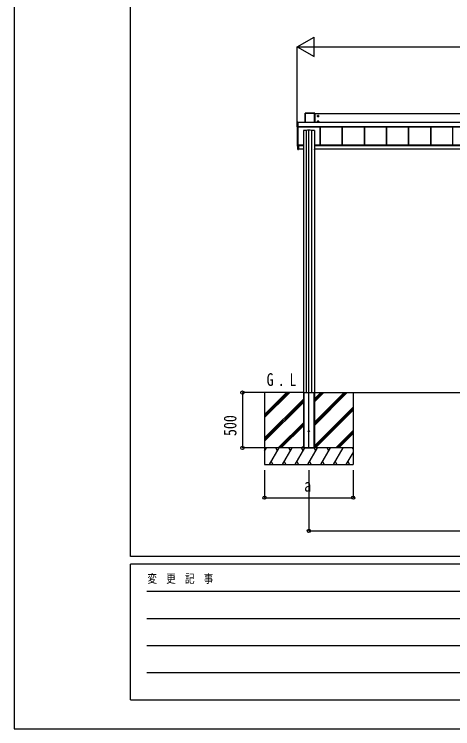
# Model space of a CAD drawing. Units: millimetres, scale not verified. Extents: x -14718 to 14718, y -10395 to 10395.
# Drawn here: x -14718 to -10756, y -10395 to -3937 of the extents above; entities that cross this region are included whole.
import ezdxf
from ezdxf.enums import TextEntityAlignment as Align

# ---------------------------------------------------------------- set-up
doc = ezdxf.new("R2010")
doc.units = ezdxf.units.MM
doc.header["$LTSCALE"] = 50
for name, color, linetype in [('0-2_USER1', 3, 'Continuous'), ('0-3_YKK_12', 2, 'Continuous'), ('0-4_YKK_A1', 4, 'Continuous'), ('0-5_YKK_D', 6, 'Continuous'), ('0-6_YKK_ZWAK', 7, 'Continuous')]:
    doc.layers.add(name, color=color, linetype=linetype)
doc.styles.add('ＭＳ ゴシック', font='')
doc.styles.get('ＭＳ ゴシック').set_extended_font_data('MS Gothic')

msp = doc.modelspace()

# ---------------------------------------------------------------- linework, layer by layer
at = {"layer": '0-3_YKK_12'}
msp.add_line((-12055.44, -7859), (-12055.44, -4983.3), dxfattribs=at)
at = {"layer": '0-4_YKK_A1'}
for p, q in [((-12088.44, -4831.65), (-12088.44, -4913.81)), ((-12088.1, -4831.79), (-12088.44, -4831.65)), ((-12088.1, -4913.81), (-12088.1, -4831.79)), ((-12002.93, -4831.15), (-12087.94, -4831.15)), ((-12087.94, -4831.15), (-12087.6, -4831.3)), ((-12087.6, -4831.3), (-12087.6, -4831.78)), ((-12087.6, -4831.78), (-12087.6, -4913.81)), ((-12003.27, -4831.78), (-12087.6, -4831.78)), ((-12003.27, -4831.3), (-12002.93, -4831.15)), ((-12003.27, -4913.81), (-12003.27, -4831.78)), ((-12002.44, -4831.65), (-12002.77, -4831.79)), ((-12002.77, -4831.79), (-12002.77, -4913.81)), ((-12002.44, -4913.81), (-12002.44, -4831.65)), ((-6908.44, -4835.37), (-12002.44, -4835.37)), ((-11979.69, -4857.11), (-11965.19, -4857.11)), ((-11979.69, -4907.08), (-11965.19, -4907.08)), ((-11974.72, -4856.35), (-11975.44, -4856.35)), ((-11974.72, -4906.32), (-11975.44, -4906.32)), ((-11972.44, -4864.36), (-11972.44, -4849.86)), ((-11972.44, -4914.33), (-11972.44, -4899.83)), ((-11970.16, -4857.87), (-11969.44, -4857.87)), ((-11970.16, -4907.84), (-11969.44, -4907.84)), ((-12161.94, -4955.01), (-12161.94, -4913.04)), ((-12161.47, -4913.23), (-12161.94, -4913.04)), ((-12161.94, -4955.01), (-12161.47, -4954.29)), ((-12161.47, -4954.29), (-12161.47, -4913.23)), ((-12161.44, -4912.54), (-12155.74, -4912.54)), ((-12161.44, -4912.54), (-12160.98, -4912.73)), ((-12160.98, -4954.79), (-12161.44, -4955.51)), ((-12155.74, -4955.51), (-12161.44, -4955.51)), ((-12160.98, -4913.22), (-12160.98, -4954.27)), ((-12153.94, -4913.22), (-12160.98, -4913.22)), ((-12160.44, -4955.51), (-12160.44, -5127.93)), ((-12155.74, -4912.57), (-12155.74, -4912.54)), ((-12155.74, -4955.51), (-12155.74, -4955.39)), ((-12155.44, -4955.35), (-12155.44, -5127.98)), ((-12153.94, -4912.58), (-12155.14, -4912.58)), ((-12155.14, -4912.58), (-12155.14, -4912.58)), ((-12153.94, -4912.58), (-12155.14, -4912.58)), ((-12155.14, -4955.34), (-12153.94, -4955.34)), ((-12155.14, -4955.34), (-12155.14, -4955.34)), ((-12155.14, -4955.34), (-12153.94, -4955.34)), ((-12153.94, -4912.73), (-12153.94, -4912.58)), ((-12153.94, -4912.58), (-12153.94, -4912.58)), ((-12153.94, -4912.73), (-12153.94, -4913.22)), ((-12153.94, -4913.22), (-12153.94, -4954.27)), ((-6862.94, -4913.81), (-12153.94, -4913.81)), ((-6862.94, -4914.29), (-12153.94, -4914.29)), ((-6862.94, -4953.27), (-12153.94, -4953.27)), ((-6862.94, -4953.78), (-12153.94, -4953.78)), ((-12153.94, -4953.92), (-6862.94, -4953.92)), ((-6862.94, -4953.92), (-12153.94, -4953.92)), ((-12153.94, -4954.27), (-12153.94, -4954.79)), ((-12153.94, -4954.79), (-12153.94, -4955.34)), ((-12153.94, -4955.34), (-12153.94, -4955.34)), ((-11956.94, -4953.92), (-11956.94, -5120.15)), ((-11956.54, -4953.92), (-11956.54, -5119.21)), ((-11953.94, -4953.92), (-11953.94, -5120.15)), ((-11756.94, -4953.92), (-11756.94, -5120.15)), ((-11754.34, -4953.92), (-11754.34, -5120.15)), ((-11753.94, -4953.92), (-11753.94, -5120.15)), ((-11556.94, -4953.92), (-11556.94, -5120.15)), ((-11554.34, -4953.92), (-11554.34, -5120.15)), ((-11553.94, -4953.92), (-11553.94, -5120.15)), ((-11356.94, -4953.92), (-11356.94, -5120.15)), ((-11354.34, -4953.92), (-11354.34, -5120.15)), ((-11353.94, -4953.92), (-11353.94, -5120.15)), ((-11156.94, -4953.92), (-11156.94, -5120.15)), ((-11154.34, -4953.92), (-11154.34, -5120.15)), ((-11153.94, -4953.92), (-11153.94, -5120.15)), ((-10956.94, -4953.92), (-10956.94, -5120.15)), ((-10954.34, -4953.92), (-10954.34, -5120.15)), ((-10953.94, -4953.92), (-10953.94, -5120.15)), ((-10756.94, -4953.92), (-10756.94, -5120.15)), ((-12105.44, -4987.86), (-12105.44, -7352.5)), ((-12080.25, -4986.12), (-12080.25, -7356.5)), ((-12030.62, -4986.12), (-12030.62, -7356.5)), ((-12005.44, -4987.86), (-12005.44, -7352.5)), ((-12161.44, -5087.91), (-12161.44, -5128.97)), ((-12160.97, -5087.41), (-12160.44, -5087.38)), ((-12161.44, -5129.21), (-12161.44, -5128.97)), ((-12160.97, -5129.47), (-12155.25, -5129.82)), ((-12160.97, -5129.47), (-12160.97, -5129.71)), ((-12160.97, -5129.71), (-12154.94, -5130.09)), ((-12160.97, -5129.71), (-12160.97, -5129.71)), ((-12160.97, -5129.71), (-12154.94, -5130.09)), ((-12159.94, -5128.48), (-12155.94, -5128.48)), ((-12155.25, -5129.86), (-12155.25, -5129.82)), ((-12151.94, -5119.76), (-12155.14, -5119.76)), ((-12154.94, -5121.71), (-12154.94, -5119.76)), ((-12154.94, -5125.3), (-12154.94, -5121.71)), ((-12154.65, -5121.71), (-12154.94, -5121.71)), ((-12154.94, -5158.38), (-12154.94, -5125.3)), ((-12154.65, -5125.3), (-12154.94, -5125.3)), ((-12154.94, -5158.38), (-12154.65, -5158.38)), ((-12154.65, -5119.76), (-12154.65, -5121.71)), ((-12154.65, -5125.3), (-12154.65, -5158.38)), ((-12154.65, -5158.38), (-12148.44, -5158.76)), ((-12148.44, -5159.06), (-12154.65, -5158.68)), ((-12154.64, -5125), (-12154.64, -5122.01)), ((-12154.64, -5125), (-12154.64, -5125)), ((-12148.44, -5125.28), (-12154.64, -5125.3)), ((-12154.63, -5125), (-12154.63, -5125)), ((-12154.15, -5122.21), (-12154.44, -5122.21)), ((-12154.15, -5124.8), (-12154.44, -5124.8)), ((-12154.15, -5122.21), (-12154.15, -5124.8)), ((-12154.15, -5124.8), (-12148.44, -5124.78)), ((-12153.44, -5120.5), (-12153.44, -5119.76)), ((-12153.44, -5120.5), (-12148.44, -5120.49)), ((-12105.44, -5120.15), (-12152.44, -5120.15)), ((-12152.44, -5120.15), (-12152.44, -5120.44)), ((-12152.44, -5120.44), (-12152.44, -5120.5)), ((-12151.94, -5120.15), (-12151.94, -5119.76)), ((-12148.44, -5124.78), (-12148.44, -5120.49)), ((-12105.44, -5122.15), (-12148.44, -5122.15)), ((-12148.44, -5124.78), (-12148.44, -5124.98)), ((-12105.44, -5125.02), (-12148.44, -5125.02)), ((-12148.44, -5125.28), (-12148.44, -5158.76)), ((-12106.28, -5156.5), (-12148.44, -5156.5)), ((-12148.44, -5158.76), (-12148.44, -5159.06)), ((-12106.44, -5158.68), (-12106.3, -5156.5)), ((-12106.28, -5156.5), (-12105.8, -5156.5)), ((-12105.94, -5159), (-12106.14, -5159)), ((-12105.8, -5156.5), (-12105.94, -5158.68)), ((-12105.44, -5159), (-12105.94, -5159)), ((-12105.44, -5156.5), (-12105.8, -5156.5)), ((-6905.44, -5120.15), (-12005.44, -5120.15)), ((-6905.44, -5122.15), (-12005.44, -5122.15)), ((-6905.44, -5125.02), (-12005.44, -5125.02)), ((-12005.07, -5156.5), (-12005.44, -5156.5)), ((-12005.44, -5158.68), (-12004.93, -5158.68)), ((-12004.93, -5159), (-12005.44, -5159)), ((-12005.07, -5156.5), (-12004.59, -5156.5)), ((-12004.93, -5158.68), (-12005.07, -5156.5)), ((-12004.93, -5159), (-12004.93, -5158.68)), ((-12004.73, -5159), (-12004.93, -5159)), ((-6905.44, -5156.5), (-12004.59, -5156.5)), ((-12004.57, -5156.5), (-12004.43, -5158.68)), ((-12105.44, -7356.5), (-12555.44, -7356.5)), ((-12455.44, -7356.5), (-12455.44, -8006.5)), ((-12455.44, -7583.13), (-12228.8, -7356.5)), ((-12455.44, -7554.85), (-12257.09, -7356.5)), ((-12455.44, -7568.99), (-12243, -7356.56)), ((-12105.44, -7352.5), (-12105.44, -7856.5)), ((-12105.44, -7356.5), (-12105.14, -7356.5)), ((-12105.44, -7356.5), (-12105.44, -7856.5)), ((-12105.14, -7356.5), (-12005.74, -7356.5)), ((-12102.94, -7356.5), (-12102.94, -7856.5)), ((-12101.44, -7356.5), (-12101.44, -7856.5)), ((-12009.44, -7356.5), (-12009.44, -7856.5)), ((-12007.94, -7356.5), (-12007.94, -7856.5)), ((-12005.44, -7352.5), (-12005.44, -7856.5)), ((-12005.44, -7356.5), (-12005.44, -7856.5)), ((-12005.44, -7356.5), (-1155.44, -7356.5)), ((-12005.44, -7441.5), (-11920.44, -7356.5)), ((-12005.44, -7427.36), (-11934.58, -7356.5)), ((-12005.44, -7413.22), (-11948.72, -7356.5)), ((-12005.44, -7653.63), (-11708.34, -7356.54)), ((-12005.44, -7639.49), (-11722.49, -7356.54)), ((-12005.44, -7625.35), (-11736.63, -7356.54)), ((-11655.44, -7356.5), (-11655.44, -8006.5)), ((-12455.44, -7766.98), (-12105.44, -7416.98)), ((-12455.44, -7781.12), (-12105.44, -7431.12)), ((-12455.44, -7795.26), (-12105.44, -7445.27)), ((-12005.44, -7837.48), (-11655.44, -7487.48)), ((-12005.44, -7851.62), (-11655.44, -7501.62)), ((-11996.18, -7856.5), (-11655.44, -7515.77)), ((-12332.83, -7856.5), (-12105.44, -7629.11)), ((-12318.68, -7856.5), (-12105.44, -7643.26)), ((-12304.54, -7856.5), (-12105.44, -7657.4)), ((-11812.33, -7856.5), (-11655.44, -7699.61)), ((-11798.18, -7856.5), (-11655.44, -7713.75)), ((-11784.04, -7856.5), (-11655.44, -7727.9)), ((-11655.44, -7856.5), (-12455.44, -7856.5)), ((-12455.44, -7885.44), (-12438.73, -7856.5)), ((-11655.44, -7856.5), (-12455.44, -7856.5)), ((-12409.86, -8006.5), (-12323.26, -7856.5)), ((-12338.26, -7882.48), (-12353.26, -7856.5)), ((-12294.39, -8006.5), (-12207.79, -7856.5)), ((-12222.79, -7882.48), (-12237.79, -7856.5)), ((-12178.92, -8006.5), (-12092.32, -7856.5)), ((-12107.32, -7882.49), (-12122.32, -7856.5)), ((-12120.69, -7856.5), (-12105.44, -7841.24)), ((-12105.44, -7856.5), (-12005.44, -7856.5)), ((-12063.45, -8006.5), (-11976.85, -7856.5)), ((-11991.85, -7882.48), (-12006.85, -7856.5)), ((-11947.98, -8006.5), (-11861.38, -7856.5)), ((-11876.38, -7882.48), (-11891.38, -7856.5)), ((-11832.51, -8006.5), (-11745.91, -7856.5)), ((-11655.44, -7865.17), (-11660.44, -7856.5)), ((-12453.73, -7882.48), (-12455.44, -7879.53)), ((-11717.04, -8006.5), (-11655.44, -7899.8)), ((-12455.44, -8006.5), (-11655.44, -8006.5)), ((-12394.86, -7980.52), (-12379.86, -8006.5)), ((-12279.39, -7980.52), (-12264.39, -8006.5)), ((-12163.92, -7980.52), (-12148.92, -8006.5)), ((-12048.45, -7980.52), (-12033.45, -8006.5)), ((-11932.98, -7980.52), (-11917.98, -8006.5)), ((-11817.51, -7980.52), (-11802.51, -8006.5)), ((-11702.04, -7980.52), (-11687.04, -8006.5))]:
    msp.add_line(p, q, dxfattribs=at)
for points in [[(-12087.6, -4831.3), (-12003.27, -4831.3), (-12003.27, -4831.78)], [(-11975.44, -4856.35), (-11975.44, -4857.87), (-11974.72, -4857.87)], [(-11975.44, -4906.32), (-11975.44, -4907.84), (-11974.72, -4907.84)], [(-11971.68, -4854.83), (-11971.68, -4854.11), (-11973.2, -4854.11), (-11973.2, -4854.83)], [(-11973.2, -4859.39), (-11973.2, -4860.11), (-11971.68, -4860.11), (-11971.68, -4859.39)], [(-11971.68, -4904.8), (-11971.68, -4904.08), (-11973.2, -4904.08), (-11973.2, -4904.8)], [(-11969.44, -4857.87), (-11969.44, -4856.35), (-11970.16, -4856.35)], [(-11969.44, -4907.84), (-11969.44, -4906.32), (-11970.16, -4906.32)], [(-12160.98, -4913.22), (-12160.98, -4912.73), (-12153.94, -4912.73)], [(-12153.94, -4954.79), (-12160.98, -4954.79), (-12160.98, -4954.27), (-12153.94, -4954.27)], [(-12155.63, -4912.59), (-12155.68, -4912.57), (-12155.74, -4912.57)], [(-11973.2, -4909.36), (-11973.2, -4910.08), (-11971.68, -4910.08), (-11971.68, -4909.36)], [(-12160.44, -5127.93), (-12160.44, -5128.5), (-12154.94, -5128.84)], [(-12154.63, -5125), (-12154.63, -5125), (-12154.64, -5125)], [(-12154.62, -5125), (-12148.44, -5124.98), (-12148.44, -5125.28)], [(-12154.44, -5124.81), (-12154.44, -5124.8), (-12154.44, -5122.21)], [(-12105.94, -5159), (-12105.94, -5158.68), (-12105.44, -5158.68)], [(-12105.14, -7356.5), (-12005.74, -7356.5), (-12005.44, -7356.5)]]:
    msp.add_lwpolyline(points, dxfattribs=at)
for points in [[(-11972.44, -4851.34), (-11977.44, -4854.23), (-11977.44, -4860), (-11972.44, -4862.89), (-11967.44, -4860), (-11967.44, -4854.23)], [(-11972.44, -4901.31), (-11977.44, -4904.19), (-11977.44, -4909.97), (-11972.44, -4912.86), (-11967.44, -4909.97), (-11967.44, -4904.19)]]:
    msp.add_lwpolyline(points, close=True, dxfattribs=at)
for centre, radius in [((-11972.44, -4857.11), 6.25), ((-11972.44, -4907.08), 6.25), ((-11972.44, -4857.11), 5), ((-11972.44, -4907.08), 5), ((-12055.44, -7706.5), 5)]:
    msp.add_circle(centre, radius, dxfattribs=at)
for centre, radius, start, end in [((-12087.6, -4831.8), 0.5, 90.15046, 179.81463), ((-12087.71, -4835.89), 4.12, 88.40447, 95.35624), ((-12003.27, -4831.8), 0.5, 0.18537, 89.84954), ((-12003.16, -4835.89), 4.12, 84.64376, 91.59553), ((-11972.44, -4857.11), 5.58, 153.74848, 206.25152), ((-11972.44, -4907.08), 5.58, 153.74848, 206.25152), ((-11972.44, -4857.11), 5.58, 93.74848, 146.25152), ((-11972.44, -4857.11), 5.58, 213.74848, 266.25152), ((-11972.44, -4907.08), 5.58, 93.74848, 146.25152), ((-11974.72, -4854.83), 1.52, 270, 0), ((-11974.72, -4859.39), 1.52, 0, 90), ((-11974.72, -4904.8), 1.52, 270, 0), ((-11974.72, -4909.36), 1.52, 0, 90), ((-11972.44, -4857.11), 5.58, 33.74848, 86.25152), ((-11972.44, -4857.11), 5.58, 273.74848, 326.25152), ((-11972.44, -4907.08), 5.58, 33.74848, 86.25152), ((-11970.16, -4854.83), 1.52, 180, 270), ((-11970.16, -4859.39), 1.52, 90, 180), ((-11970.16, -4904.8), 1.52, 180, 270), ((-11970.16, -4909.36), 1.52, 90, 180), ((-11972.44, -4857.11), 5.58, 333.74848, 26.25152), ((-11972.44, -4907.08), 5.58, 333.74848, 26.25152), ((-12160.97, -4913.23), 0.5, 90.15046, 179.81463), ((-12161.09, -4917.33), 4.12, 88.40447, 95.35624), ((-12161.09, -4958.39), 4.12, 88.40447, 95.35624), ((-12160.97, -4954.29), 0.502, 180.349, 269.68592), ((-12155.74, -4955.09), 0.301, 269.99262, 297.9043), ((-12155.55, -4910.84), 1.74, 265.66516, 269.50049), ((-12155.23, -4958.05), 2.71, 88.10375, 98.40666), ((-11972.44, -4907.08), 5.58, 213.74848, 266.25152), ((-11972.44, -4907.08), 5.58, 273.74848, 326.25152), ((-12160.94, -5087.91), 0.5, 93.48119, 179.98396), ((-12160.94, -5128.97), 0.5, 180.01604, 266.51881), ((-12160.94, -5129.21), 0.5, 180, 266.3803), ((-12160.94, -5129.21), 0.5, 180.01604, 266.51881), ((-12159.94, -5127.98), 0.5, 180.01746, 270.01745), ((-12155.94, -5127.98), 0.5, 269.98255, 359.98254), ((-12155.14, -5119.46), 0.3, 180.01748, 270.01745), ((-12155.24, -5129.52), 0.3, 266.48405, 359.9811), ((-12155.24, -5129.56), 0.3, 266.48405, 359.9811), ((-12154.64, -5121.71), 0.3, 180.01746, 270.01745), ((-12154.64, -5125.3), 0.3, 90.12237, 180), ((-12154.64, -5158.38), 0.3, 180, 266.5), ((-12153.31, -5121.78), 1.35, 177.08798, 189.90325), ((-12153.44, -5125.22), 1.22, 169.53624, 183.72385), ((-12153.42, -5158.53), 1.24, 173.06854, 186.93146), ((-12153.43, -5125.17), 1.21, 171.62247, 185.82998), ((-12153.39, -5125.22), 1.25, 169.72631, 183.54265), ((-12154.62, -5125.3), 0.3, 90.22184, 92.22662), ((-12154.62, -5125.14), 0.141, 90.0241, 94.22537), ((-12154.22, -5126.78), 1.98, 88.04873, 96.20074), ((-12106.14, -5158.7), 0.3, 176.5, 270), ((-12004.73, -5158.7), 0.3, 270, 3.5)]:
    msp.add_arc(centre, radius, start, end, dxfattribs=at)
for centre, major_axis, ratio, start_param, end_param in [((-12087.93, -4831.65), (0.382, -0.325), 0.996231, 2.2770247, 3.8440941), ((-12002.94, -4831.65), (0.382, 0.325), 0.996231, 5.5806839, 7.1477533), ((-12161.43, -4913.04), (0.382, -0.325), 0.996231, 2.2770247, 3.8440941), ((-12161.43, -4955.01), (0.382, 0.325), 0.996231, 2.4390913, 4.0061606), ((-12155.14, -4912.57), (0.6, 0), 0.026226, 3.1415927, 3.8726279), ((-12155.14, -4955.39), (0.6, 0), 0.096025, 1.5707963, 3.1415927), ((-12155.74, -4955.21), (0, 0.3), 0.998743, 3.1415927, 4.2299164), ((-12155.14, -4912.57), (0.6, 0), 0.026226, 3.8726279, 4.712389), ((-12055.44, -4987.86), (50, 0), 0.04, 6.2831853, 9.424778), ((-12154.65, -5129.89), (0.6, -0.037), 0.034769, 3.1437205, 4.2258199), ((-12154.65, -5122.21), (0.301, 0.4), 0.997782, 5.3593221, 6.9301184), ((-12154.65, -5124.8), (0.301, 0.4), 0.997782, 3.7885257, 3.8252324), ((-12154.64, -5122.21), (0.108, 0.169), 0.994155, 5.2849907, 6.855787), ((-12154.64, -5124.8), (-0.145, 0.15), 0.921201, 2.3686772, 3.9027669), ((-12154.64, -5124.8), (0.482, -0.007), 0.414889, 4.7553012, 6.2893908), ((-12154.14, -5124.8), (0.001, 0.2), 0.09157, 1.5714198, 1.6062613), ((-12105.94, -5158.7), (0.5, -0.018), 0.036539, 1.5736281, 3.1406975), ((-12004.93, -5158.7), (0.5, 0.018), 0.036539, 0.0008951, 1.5679645)]:
    msp.add_ellipse(centre, major_axis=major_axis, ratio=ratio, start_param=start_param, end_param=end_param, dxfattribs=at)
at = {"layer": '0-5_YKK_D'}
for p, q in [((-12160.44, -4231.15), (-12008.88, -4143.65)), ((-12008.88, -4318.65), (-12008.88, -4143.65)), ((-12160.44, -4954.51), (-12160.44, -4230.15)), ((-12160.44, -4231.15), (-12008.88, -4318.65)), ((-12160.44, -4231.15), (-11857.33, -4231.15)), ((-11985.44, -4231.15), (-1725.44, -4231.15)), ((-12556.44, -7356.5), (-12656.44, -7356.5)), ((-12655.44, -7356.5), (-12655.44, -7856.5)), ((-12456.44, -7856.5), (-12656.44, -7856.5)), ((-12455.44, -8056.5), (-12455.44, -8307.5)), ((-12055.44, -8056.5), (-12055.44, -8607.5)), ((-11655.44, -8056.5), (-11655.44, -8307.5)), ((-12455.44, -8306.5), (-11655.44, -8306.5)), ((-12055.44, -8606.5), (-6855.44, -8606.5))]:
    msp.add_line(p, q, dxfattribs=at)
for centre in [(-12655.44, -7356.5), (-12655.44, -7856.5), (-12455.44, -8306.5), (-11655.44, -8306.5), (-12055.44, -8606.5)]:
    msp.add_circle(centre, 14.88, dxfattribs=at)
at = {"layer": '0-6_YKK_ZWAK'}
for p, q in [((-13667.43, -8837.5), (-13667.43, 9712.5)), ((13632.57, -8837.5), (-13667.43, -8837.5)), ((-4567.43, -8907.5), (-13667.43, -8907.5)), ((-13667.43, -10132.5), (-13667.43, -8907.5)), ((-13518.68, -9152.5), (-4742.43, -9152.5)), ((-13518.68, -9397.5), (-4742.43, -9397.5)), ((-13518.68, -9642.5), (-4742.43, -9642.5)), ((-13518.68, -9887.5), (-4742.43, -9887.5)), ((-13667.43, -10132.5), (-4567.43, -10132.5))]:
    msp.add_line(p, q, dxfattribs=at)
msp.add_lwpolyline([(-14717.5, -10395), (14717.5, -10395), (14717.5, 10395), (-14717.5, 10395)], close=True, dxfattribs=at)

# ---------------------------------------------------------------- texts
at = {"layer": '0-2_USER1', "style": 'ＭＳ ゴシック', "width": 0.8}
for s, p in [('G', (-12437.44, -7331.19)), ('L', (-12230.57, -7331.19)), ('.', (-12336.64, -7331.19))]:
    msp.add_text(s, height=115.5, dxfattribs=at).set_placement(p, align=Align.BOTTOM_LEFT)
at = {"layer": '0-5_YKK_D', "style": 'ＭＳ ゴシック', "width": 0.8}
msp.add_text('500', height=115.5, rotation=90, dxfattribs=at).set_placement((-12675.44, -7749.3), align=Align.BOTTOM_LEFT)
msp.add_text('a', height=115.5, dxfattribs=at).set_placement((-12097.44, -8286.5), align=Align.BOTTOM_LEFT)
at = {"layer": '0-6_YKK_ZWAK', "style": 'ＭＳ ゴシック', "width": 0.8}
msp.add_text('変  更  記  事', height=76.98, dxfattribs=at).set_placement((-13514.59, -9100), align=Align.BOTTOM_LEFT)

doc.saveas('drawing.dxf')
